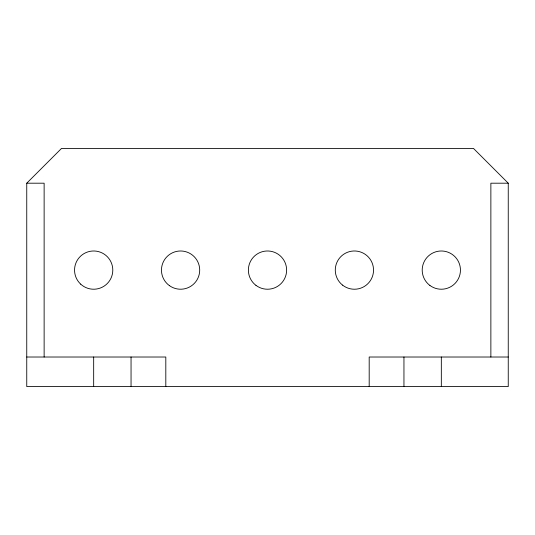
<?xml version="1.0" encoding="UTF-8"?>
<svg xmlns="http://www.w3.org/2000/svg" width="535" height="535" viewBox="0 0 535 535"><rect width="100%" height="100%" fill="white"/><g stroke="black" fill="none" stroke-linecap="round" stroke-linejoin="round"><path stroke-width="0.8" d="M26.75 183.197L61.518 148.429L473.482 148.429L508.25 183.197L508.25 386.571L26.75 386.571L26.75 183.197L44.131 183.197L44.131 357.019M508.25 183.197L490.869 183.197L490.869 357.019M26.75 357.019L165.81 357.019L165.81 386.571M508.25 357.019L369.19 357.019L369.19 386.571M441.328 357.019L441.328 386.571M403.952 357.019L403.952 386.571M131.048 357.019L131.048 386.571M93.672 357.019L93.672 386.571M80.705 284.159A19.12 19.12 0 0 0 112.323 274.315A19.12 19.12 0 0 0 87.987 251.851A19.12 19.12 0 0 0 80.705 284.159M429.879 285.423A19.12 19.12 0 0 0 460.314 272.362A19.12 19.12 0 0 0 433.785 252.54A19.12 19.12 0 0 0 429.879 285.423M169.421 285.63A19.12 19.12 0 0 0 199.608 272.021A19.12 19.12 0 0 0 172.731 252.674A19.12 19.12 0 0 0 169.421 285.63M255.937 285.336A19.12 19.12 0 0 0 286.472 272.502A19.12 19.12 0 0 0 260.09 252.48A19.12 19.12 0 0 0 255.937 285.336M342.56 285.115A19.12 19.12 0 0 0 373.336 272.87A19.12 19.12 0 0 0 347.342 252.339A19.12 19.12 0 0 0 342.56 285.115"/></g></svg>
